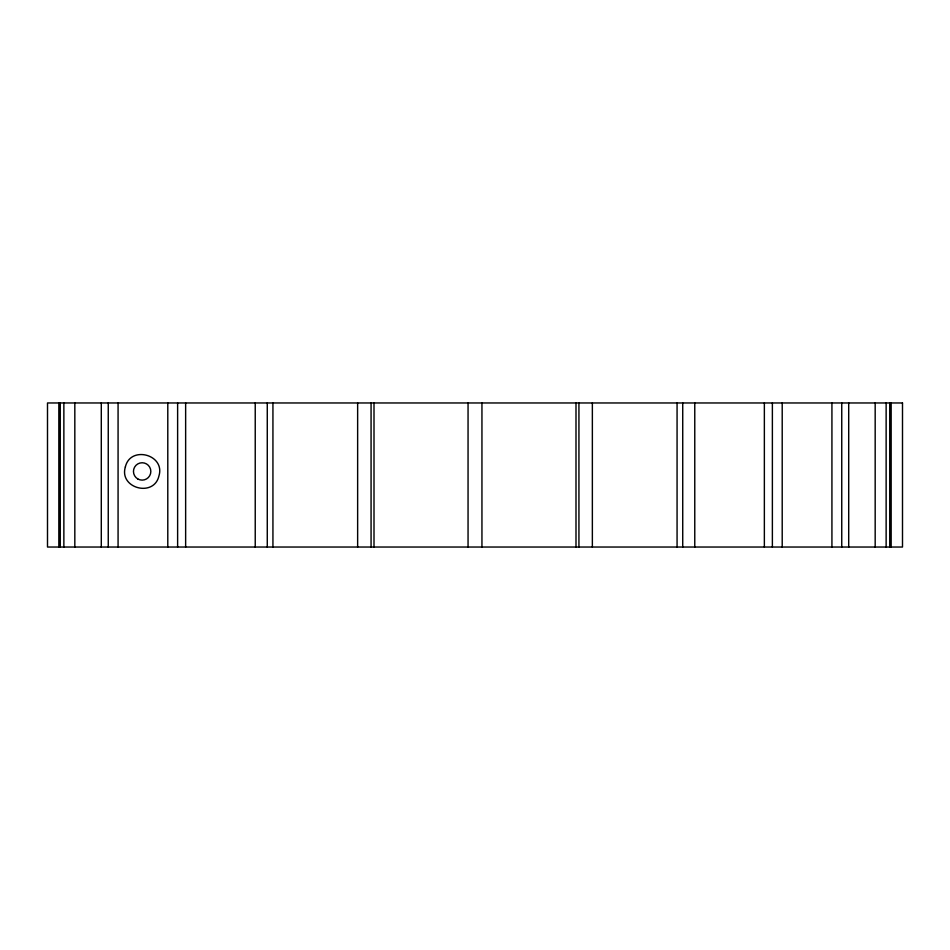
<?xml version="1.0" encoding="UTF-8"?>
<svg xmlns="http://www.w3.org/2000/svg" width="950" height="950" viewBox="0 0 950 950"><rect width="100%" height="100%" fill="white"/><g stroke="black" fill="none" stroke-linecap="round" stroke-linejoin="round"><path stroke-width="1.43" d="M891.159 402.966L891.159 547.034M889.734 402.966L889.734 547.034M886.136 402.966L886.136 547.034M875.176 402.966L875.176 547.034M848.706 402.966L848.706 547.034M841.748 402.966L841.748 547.034M831.927 402.966L831.927 547.034M782.206 402.966L782.206 547.034M772.374 402.966L772.374 547.034M764.358 402.966L764.358 547.034M694.771 402.966L694.771 547.034M682.729 402.966L682.729 547.034M677.065 402.966L677.065 547.034M592.361 402.966L592.361 547.034M578.93 402.966L578.93 547.034M575.997 402.966L575.997 547.034M481.947 402.966L481.947 547.034M468.053 402.966L468.053 547.034M374.003 402.966L374.003 547.034M371.07 402.966L371.07 547.034M357.639 402.966L357.639 547.034M272.935 402.966L272.935 547.034M267.271 402.966L267.271 547.034M255.229 402.966L255.229 547.034M185.642 402.966L185.642 547.034M177.626 402.966L177.626 547.034M167.794 402.966L167.794 547.034M118.073 402.966L118.073 547.034M108.252 402.966L108.252 547.034M101.294 402.966L101.294 547.034M74.824 402.966L74.824 547.034M63.864 402.966L63.864 547.034M60.266 402.966L60.266 547.034M58.841 402.966L58.841 547.034M125.364 466.937C118.774 488.288 153.971 497.717 158.935 475.938C165.537 454.587 130.328 445.158 125.364 466.937M902.5 402.966L47.5 402.966L47.5 547.034L902.5 547.034L902.5 402.966M137.809 478.966A8.693 8.693 0 0 0 150.836 471.438A8.693 8.693 0 0 0 137.809 463.909A8.693 8.693 0 0 0 137.809 478.966"/></g></svg>
